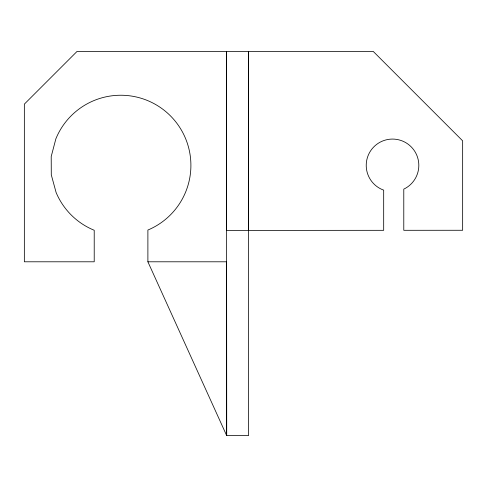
<?xml version="1.0" encoding="UTF-8"?>
<svg xmlns="http://www.w3.org/2000/svg" width="487" height="487" viewBox="0 0 487 487"><rect width="100%" height="100%" fill="white"/><g stroke="black" fill="none" stroke-linecap="round" stroke-linejoin="round"><path stroke-width="0.73" d="M248.54 230.406L248.54 51.409L248.589 435.585L226.674 435.591L147.89 261.793L147.89 230.041A70.128 70.128 0 0 0 170.152 115.571A70.128 70.128 0 0 0 55.871 138.807L51.208 156.51L51.287 174.821L56.102 192.481A70.128 70.128 0 0 0 94.216 230.272L94.216 261.793L24.35 261.793L24.35 104.121L77.062 51.409L373.219 51.409L462.65 140.84L462.65 230.272L403.784 230.308L403.784 189.133A26.298 26.298 0 0 0 412.562 148.34A26.298 26.298 0 0 0 370.887 150.422A26.298 26.298 0 0 0 383.683 190.137L383.683 230.321L226.625 230.412L226.674 435.591L226.632 261.793L147.89 261.793M226.625 51.409L226.625 230.412L226.625 51.409"/></g></svg>
